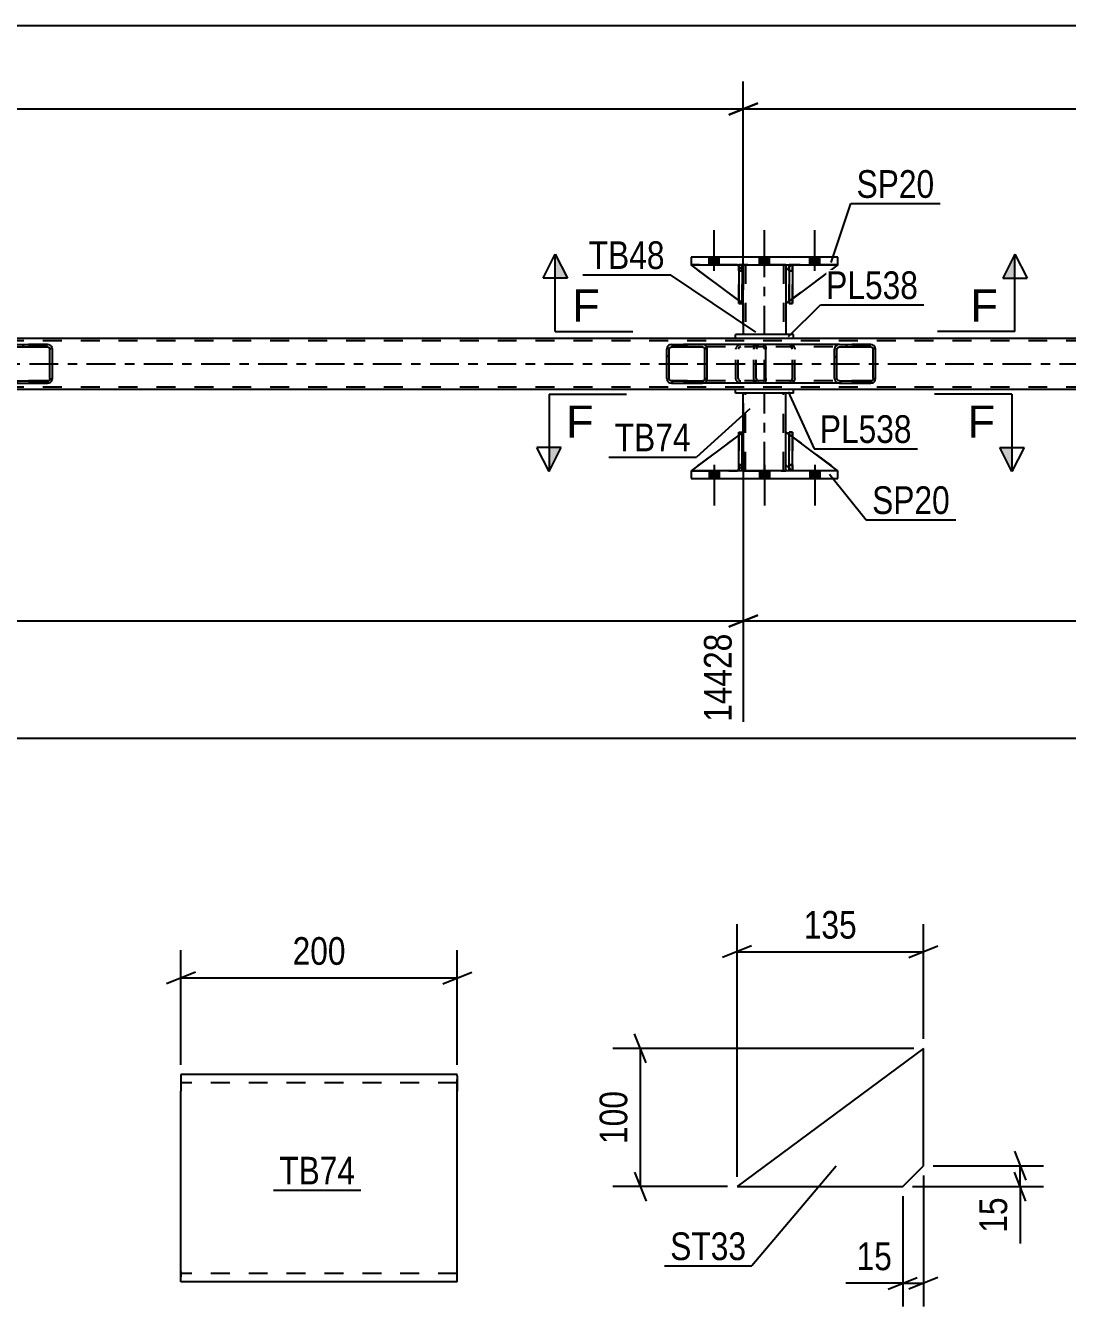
# Model space of a CAD drawing. Header units: millimetres. Extents: x 0 to 841, y 0 to 594.
# Drawn here: x 509.2 to 616.9, y 117.1 to 249.6 of the extents above; entities that cross this region are included whole.
import ezdxf

# ---------------------------------------------------------------- set-up
doc = ezdxf.new("R2010")
doc.units = ezdxf.units.MM
doc.linetypes.add('DXK_LINE_DOT2', pattern=[3.9198, 1.9599, -1.9599])
doc.linetypes.add('DXK_LINE_DOT3', pattern=[5.9187, 2.979, -0.9799, 0.9799, -0.9799])
doc.styles.add('Arial', font='ARIAL.TTF', dxfattribs={"height": 0.2})
doc.styles.add('Arial Narrow', font='ARIALN.TTF', dxfattribs={"height": 0.2})

# ---------------------------------------------------------------- blocks, each defined once
blk = doc.blocks.new('Part-717034435-3147 - 3036')
at = {"color": 2, "linetype": 'Continuous'}
for p, q in [((582.92, 221.15), (577.96, 224.82)), ((582.92, 224.67), (582.76, 224.82)), ((583.36, 224.22), (583.24, 224.35)), ((583.36, 224.22), (583.36, 224.22)), ((583.36, 220.82), (583.36, 224.22)), ((583.24, 220.92), (583.36, 220.82)), ((583.36, 220.82), (583.36, 220.82))]:
    blk.add_line(p, q, dxfattribs=at)
at = {"color": 7, "linetype": 'DXK_LINE_DOT2'}
for p, q in [((582.76, 224.82), (577.96, 224.82)), ((582.76, 224.82), (583.36, 224.22)), ((583.24, 224.35), (582.92, 224.67)), ((583.36, 224.22), (583.36, 220.82)), ((583.24, 220.92), (582.92, 221.15))]:
    blk.add_line(p, q, dxfattribs=at)
blk = doc.blocks.new('Bolt-717034435-3084 - 3036')
at = {"linetype": 'Continuous'}
for points in [[(579.84, 224.82), (580.88, 224.82), (580.88, 225.62), (579.84, 225.62)], [(579.84, 224.82), (580.88, 224.82), (580.88, 225.62), (579.84, 225.62)], [(579.84, 224.82), (580.88, 224.82), (580.88, 225.62), (579.84, 225.62)], [(585.04, 224.82), (586.08, 224.82), (586.08, 225.62), (585.04, 225.62)], [(585.04, 224.82), (586.08, 224.82), (586.08, 225.62), (585.04, 225.62)], [(590.24, 224.82), (591.28, 224.82), (591.28, 225.62), (590.24, 225.62)], [(590.24, 224.82), (591.28, 224.82), (591.28, 225.62), (590.24, 225.62)], [(590.24, 224.82), (591.28, 224.82), (591.28, 225.62), (590.24, 225.62)]]:
    blk.add_hatch(color=1, dxfattribs=at).paths.add_polyline_path(points)
at = {"color": 1, "linetype": 'Continuous'}
for p, q in [((580.36, 224.22), (580.36, 228.42)), ((580.36, 224.22), (580.36, 228.42)), ((580.36, 224.22), (580.36, 228.42)), ((585.56, 224.22), (585.56, 228.42)), ((585.56, 224.22), (585.56, 228.42)), ((590.76, 224.22), (590.76, 228.42)), ((590.76, 224.22), (590.76, 228.42)), ((590.76, 224.22), (590.76, 228.42)), ((579.84, 224.82), (579.84, 225.62)), ((579.84, 224.82), (579.84, 225.62)), ((579.84, 224.82), (579.84, 225.62)), ((580.88, 224.82), (580.88, 225.62)), ((580.88, 224.82), (580.88, 225.62)), ((580.88, 224.82), (580.88, 225.62)), ((585.04, 224.82), (585.04, 225.62)), ((585.04, 224.82), (585.04, 225.62)), ((586.08, 224.82), (586.08, 225.62)), ((586.08, 224.82), (586.08, 225.62)), ((590.24, 224.82), (590.24, 225.62)), ((590.24, 224.82), (590.24, 225.62)), ((590.24, 224.82), (590.24, 225.62)), ((591.28, 224.82), (591.28, 225.62)), ((591.28, 224.82), (591.28, 225.62)), ((591.28, 224.82), (591.28, 225.62))]:
    blk.add_line(p, q, dxfattribs=at)
blk = doc.blocks.new('Part-717034435-3153 - 3036')
at = {"color": 2, "linetype": 'Continuous'}
for p, q in [((588.12, 224.58), (587.76, 224.22)), ((587.76, 224.22), (587.76, 220.82)), ((593.16, 224.82), (588.44, 221.32)), ((588.12, 221.08), (587.76, 220.82))]:
    blk.add_line(p, q, dxfattribs=at)
at = {"color": 7, "linetype": 'DXK_LINE_DOT2'}
for p, q in [((588.36, 224.82), (588.12, 224.58)), ((593.16, 224.82), (588.36, 224.82)), ((588.44, 221.32), (588.12, 221.08))]:
    blk.add_line(p, q, dxfattribs=at)
blk = doc.blocks.new('Part-717034435-3118 - 3036')
at = {"color": 2, "linetype": 'Continuous'}
for p, q in [((593.16, 225.62), (577.96, 225.62)), ((577.96, 225.62), (577.96, 224.82)), ((593.16, 224.82), (593.16, 225.62)), ((577.96, 224.82), (593.16, 224.82))]:
    blk.add_line(p, q, dxfattribs=at)
blk = doc.blocks.new('Part-717034435-3125 - 3036')
at = {"color": 7, "linetype": 'DXK_LINE_DOT2'}
for p, q in [((724.56, 216.98), (65.64, 216.98)), ((588.56, 217.22), (582.56, 217.22)), ((724.56, 212.18), (65.64, 212.18)), ((588.56, 211.94), (582.56, 211.94))]:
    blk.add_line(p, q, dxfattribs=at)
at = {"color": 2, "linetype": 'Continuous'}
for p, q in [((582.56, 217.22), (333.15, 217.22)), ((724.56, 217.22), (588.56, 217.22)), ((582.56, 211.94), (333.15, 211.94)), ((724.56, 211.94), (588.56, 211.94))]:
    blk.add_line(p, q, dxfattribs=at)
at = {"color": 7, "linetype": 'DXK_LINE_DOT3'}
blk.add_line((65.64, 214.58), (724.56, 214.58), dxfattribs=at)
blk = doc.blocks.new('Part-717034435-3194 - 3036')
at = {"linetype": 'Continuous'}
h = blk.add_hatch(dxfattribs=at)
h.set_pattern_fill('', scale=0.7, style=0, pattern_type=0)
h.set_pattern_definition([(45, (579.603, 216.2857), (-1.57154, 1.57154), [])])
h.paths.add_polyline_path([(579.64, 216.1), (579.6, 216.29), (579.49, 216.44), (579.33, 216.55), (579.14, 216.58), (575.95, 216.58), (575.76, 216.55), (575.6, 216.44), (575.49, 216.29), (575.45, 216.1), (575.45, 213.06), (575.49, 212.88), (575.6, 212.72), (575.76, 212.62), (575.95, 212.58), (579.14, 212.58), (579.33, 212.62), (579.49, 212.72), (579.6, 212.88), (579.64, 213.06)])
h.paths.add_polyline_path([(579.37, 212.97), (579.32, 212.89), (579.23, 212.84), (579.14, 212.82), (575.95, 212.82), (575.86, 212.84), (575.78, 212.89), (575.72, 212.97), (575.7, 213.06), (575.7, 216.1), (575.72, 216.19), (575.78, 216.27), (575.86, 216.32), (575.95, 216.34), (579.14, 216.34), (579.23, 216.32), (579.32, 216.27), (579.37, 216.19), (579.39, 216.1), (579.39, 213.06)])
at = {"color": 2, "linetype": 'Continuous'}
for p, q in [((575.49, 216.29), (575.45, 216.1)), ((575.45, 213.06), (575.45, 216.1)), ((575.7, 216.1), (575.72, 216.19)), ((575.7, 213.06), (575.7, 216.1)), ((575.72, 216.19), (575.78, 216.27)), ((575.95, 216.58), (575.76, 216.55)), ((575.78, 216.27), (575.86, 216.32)), ((575.86, 216.32), (575.95, 216.34)), ((575.95, 216.58), (579.14, 216.58)), ((575.95, 216.34), (579.14, 216.34)), ((585.44, 216.58), (579.14, 216.58)), ((579.33, 216.55), (579.14, 216.58)), ((579.14, 216.34), (579.23, 216.32)), ((579.23, 216.32), (579.32, 216.27)), ((579.32, 216.27), (579.37, 216.19)), ((579.37, 216.19), (579.39, 216.1)), ((579.39, 213.06), (579.39, 216.1)), ((579.64, 216.1), (579.6, 216.29)), ((579.64, 213.06), (579.64, 216.1)), ((585.44, 216.58), (585.54, 216.55)), ((585.54, 216.55), (585.63, 216.44)), ((585.63, 216.44), (585.69, 216.29)), ((585.69, 216.29), (585.71, 216.1)), ((585.71, 213.06), (585.71, 216.1)), ((575.45, 213.06), (575.49, 212.88)), ((575.72, 212.97), (575.7, 213.06)), ((575.78, 212.89), (575.72, 212.97)), ((575.76, 212.62), (575.95, 212.58)), ((575.86, 212.84), (575.78, 212.89)), ((575.95, 212.82), (575.86, 212.84)), ((575.95, 212.82), (579.14, 212.82)), ((575.95, 212.58), (579.14, 212.58)), ((579.23, 212.84), (579.14, 212.82)), ((579.14, 212.58), (579.33, 212.62)), ((585.44, 212.58), (579.14, 212.58)), ((579.32, 212.89), (579.23, 212.84)), ((579.37, 212.97), (579.32, 212.89)), ((579.39, 213.06), (579.37, 212.97)), ((579.6, 212.88), (579.64, 213.06)), ((585.54, 212.62), (585.44, 212.58)), ((585.63, 212.72), (585.54, 212.62)), ((585.69, 212.88), (585.63, 212.72)), ((585.71, 213.06), (585.69, 212.88))]:
    blk.add_line(p, q, dxfattribs=at)
at = {"color": 7, "linetype": 'DXK_LINE_DOT2'}
for p, q in [((579.14, 216.58), (575.95, 216.58)), ((585.44, 216.34), (575.95, 216.34)), ((582.6, 216.1), (582.64, 216.29)), ((582.6, 213.06), (582.6, 216.1)), ((582.87, 216.19), (582.85, 216.1)), ((582.85, 213.06), (582.85, 216.1)), ((582.93, 216.27), (582.87, 216.19)), ((582.91, 216.55), (583.1, 216.58)), ((583.01, 216.32), (582.93, 216.27)), ((583.1, 216.34), (583.01, 216.32)), ((584.45, 216.34), (584.45, 216.58)), ((585.49, 216.32), (585.44, 216.34)), ((585.54, 216.27), (585.49, 216.32)), ((585.56, 216.19), (585.54, 216.27)), ((585.57, 216.1), (585.56, 216.19)), ((585.57, 213.06), (585.57, 216.1)), ((585.44, 212.82), (575.95, 212.82)), ((579.14, 212.58), (575.95, 212.58)), ((582.64, 212.88), (582.6, 213.06)), ((582.85, 213.06), (582.87, 212.97)), ((582.87, 212.97), (582.93, 212.89)), ((583.1, 212.58), (582.91, 212.62)), ((582.93, 212.89), (582.95, 212.88)), ((582.95, 212.88), (583.01, 212.84)), ((583.01, 212.84), (583.1, 212.82)), ((584.45, 212.58), (584.45, 212.82)), ((585.44, 212.82), (585.49, 212.84)), ((585.49, 212.84), (585.54, 212.89)), ((585.54, 212.89), (585.56, 212.97)), ((585.56, 212.97), (585.57, 213.06))]:
    blk.add_line(p, q, dxfattribs=at)
at = {"color": 2, "linetype": 'Continuous'}
for centre, start, end in [((575.94, 216.09), 111.1941, 156.1506), ((579.15, 216.09), 23.8494, 68.8059), ((575.94, 213.08), 203.8494, 248.8059), ((579.15, 213.08), 291.1941, 336.1506)]:
    blk.add_arc(centre, 0.492, start, end, dxfattribs=at)
at = {"color": 7, "linetype": 'DXK_LINE_DOT2'}
for centre, start, end in [((583.09, 216.09), 111.1941, 156.1506), ((583.09, 213.08), 203.8494, 248.8059)]:
    blk.add_arc(centre, 0.492, start, end, dxfattribs=at)
blk = doc.blocks.new('Part-717034435-3130 - 3036')
at = {"color": 2, "linetype": 'Continuous'}
for p, q in [((588.56, 217.62), (582.56, 217.62)), ((582.56, 217.22), (582.56, 217.62)), ((588.56, 217.22), (588.56, 217.62)), ((588.56, 217.22), (582.56, 217.22))]:
    blk.add_line(p, q, dxfattribs=at)
blk = doc.blocks.new('Part-717034435-3195 - 3036')
at = {"linetype": 'Continuous'}
h = blk.add_hatch(dxfattribs=at)
h.set_pattern_fill('', scale=0.7, style=0, pattern_type=0)
h.set_pattern_definition([(45, (511.8803, 216.2857), (-1.57154, 1.57154), [])])
h.paths.add_polyline_path([(511.92, 216.1), (511.88, 216.29), (511.77, 216.44), (511.6, 216.55), (511.41, 216.58), (508.17, 216.58), (507.98, 216.55), (507.81, 216.44), (507.7, 216.29), (507.66, 216.1), (507.66, 213.06), (507.7, 212.88), (507.81, 212.72), (507.98, 212.62), (508.17, 212.58), (511.41, 212.58), (511.6, 212.62), (511.77, 212.72), (511.88, 212.88), (511.92, 213.06)])
h.paths.add_polyline_path([(511.64, 212.97), (511.59, 212.89), (511.51, 212.84), (511.41, 212.82), (508.17, 212.82), (508.08, 212.84), (507.99, 212.89), (507.94, 212.97), (507.92, 213.06), (507.92, 216.1), (507.94, 216.19), (507.99, 216.27), (508.08, 216.32), (508.17, 216.34), (511.41, 216.34), (511.51, 216.32), (511.59, 216.27), (511.64, 216.19), (511.66, 216.1), (511.66, 213.06)])
at = {"color": 7, "linetype": 'DXK_LINE_DOT2'}
for p, q in [((499.31, 216.1), (499.35, 216.29)), ((499.31, 213.06), (499.31, 216.1)), ((499.59, 216.19), (499.57, 216.1)), ((499.57, 213.06), (499.57, 216.1)), ((499.64, 216.27), (499.59, 216.19)), ((499.63, 216.55), (499.82, 216.58)), ((499.73, 216.32), (499.64, 216.27)), ((499.82, 216.34), (499.73, 216.32)), ((500.31, 216.58), (499.82, 216.58)), ((511.41, 216.34), (499.82, 216.34)), ((503.06, 216.58), (503.25, 216.55)), ((503.16, 216.32), (503.06, 216.34)), ((503.24, 216.27), (503.16, 216.32)), ((503.29, 216.19), (503.24, 216.27)), ((503.31, 216.1), (503.29, 216.19)), ((503.31, 213.06), (503.31, 216.1)), ((503.53, 216.29), (503.57, 216.1)), ((503.57, 213.06), (503.57, 216.1)), ((511.41, 216.58), (508.17, 216.58)), ((499.35, 212.88), (499.31, 213.06)), ((499.57, 213.06), (499.59, 212.97)), ((499.59, 212.97), (499.64, 212.89)), ((499.82, 212.58), (499.63, 212.62)), ((499.64, 212.89), (499.73, 212.84)), ((499.73, 212.84), (499.82, 212.82)), ((511.41, 212.82), (499.82, 212.82)), ((500.31, 212.58), (499.82, 212.58)), ((503.06, 212.82), (503.16, 212.84)), ((503.25, 212.62), (503.06, 212.58)), ((503.16, 212.84), (503.24, 212.89)), ((503.24, 212.89), (503.29, 212.97)), ((503.29, 212.97), (503.31, 213.06)), ((503.57, 213.06), (503.53, 212.88)), ((511.41, 212.58), (508.17, 212.58))]:
    blk.add_line(p, q, dxfattribs=at)
at = {"color": 2, "linetype": 'Continuous'}
for p, q in [((508.17, 216.58), (500.31, 216.58)), ((507.7, 216.29), (507.66, 216.1)), ((507.66, 213.06), (507.66, 216.1)), ((507.92, 216.1), (507.94, 216.19)), ((507.92, 213.06), (507.92, 216.1)), ((507.94, 216.19), (507.99, 216.27)), ((508.17, 216.58), (507.98, 216.55)), ((507.99, 216.27), (508.08, 216.32)), ((508.08, 216.32), (508.17, 216.34)), ((508.17, 216.58), (511.41, 216.58)), ((508.17, 216.34), (511.41, 216.34)), ((511.6, 216.55), (511.41, 216.58)), ((511.41, 216.34), (511.51, 216.32)), ((511.51, 216.32), (511.59, 216.27)), ((511.59, 216.27), (511.64, 216.19)), ((511.64, 216.19), (511.66, 216.1)), ((511.66, 213.06), (511.66, 216.1)), ((511.92, 216.1), (511.88, 216.29)), ((511.92, 213.06), (511.92, 216.1)), ((508.17, 212.58), (500.31, 212.58)), ((507.66, 213.06), (507.7, 212.88)), ((507.94, 212.97), (507.92, 213.06)), ((507.99, 212.89), (507.94, 212.97)), ((507.98, 212.62), (508.17, 212.58)), ((508.08, 212.84), (507.99, 212.89)), ((508.17, 212.82), (508.08, 212.84)), ((508.17, 212.82), (511.41, 212.82)), ((508.17, 212.58), (511.41, 212.58)), ((511.51, 212.84), (511.41, 212.82)), ((511.41, 212.58), (511.6, 212.62)), ((511.59, 212.89), (511.51, 212.84)), ((511.64, 212.97), (511.59, 212.89)), ((511.66, 213.06), (511.64, 212.97)), ((511.88, 212.88), (511.92, 213.06))]:
    blk.add_line(p, q, dxfattribs=at)
at = {"color": 7, "linetype": 'DXK_LINE_DOT2'}
for centre, start, end in [((499.8, 216.08), 110.7583, 155.6801), ((503.08, 216.08), 24.3199, 69.2417), ((499.8, 213.08), 204.3199, 249.2417), ((503.08, 213.08), 290.7583, 335.6801)]:
    blk.add_arc(centre, 0.496, start, end, dxfattribs=at)
at = {"color": 2, "linetype": 'Continuous'}
for centre, start, end in [((508.15, 216.08), 110.7583, 155.68), ((511.43, 216.08), 24.32, 69.2417), ((508.15, 213.08), 204.32, 249.2417), ((511.43, 213.08), 290.7583, 335.68)]:
    blk.add_arc(centre, 0.496, start, end, dxfattribs=at)
blk = doc.blocks.new('Part-717034435-3135 - 3036')
at = {"color": 2, "linetype": 'Continuous'}
for p, q in [((588.56, 211.94), (582.56, 211.94)), ((582.56, 211.54), (582.56, 211.94)), ((588.56, 211.54), (582.56, 211.54)), ((588.56, 211.54), (588.56, 211.94))]:
    blk.add_line(p, q, dxfattribs=at)
blk = doc.blocks.new('Part-717034435-3140 - 3036')
at = {"color": 2, "linetype": 'Continuous'}
for p, q in [((583.36, 207.54), (583.36, 211.54)), ((587.76, 207.54), (587.76, 211.54)), ((583.36, 203.54), (583.36, 204.14)), ((587.76, 203.54), (587.76, 204.14))]:
    blk.add_line(p, q, dxfattribs=at)
at = {"color": 7, "linetype": 'DXK_LINE_DOT2'}
for p, q in [((587.76, 211.54), (583.36, 211.54)), ((583.6, 203.54), (583.6, 211.54)), ((587.52, 203.54), (587.52, 211.54)), ((583.36, 204.14), (583.36, 207.54)), ((587.76, 204.14), (587.76, 207.54)), ((583.36, 203.54), (587.76, 203.54))]:
    blk.add_line(p, q, dxfattribs=at)
at = {"color": 7, "linetype": 'DXK_LINE_DOT3'}
blk.add_line((585.56, 203.54), (585.56, 211.54), dxfattribs=at)
blk = doc.blocks.new('Part-717034435-3141 - 3036')
at = {"color": 7, "linetype": 'DXK_LINE_DOT2'}
for p, q in [((582.92, 224.22), (582.92, 224.82)), ((582.92, 224.82), (582.92, 224.82)), ((582.92, 224.82), (582.92, 220.82)), ((583.24, 224.82), (582.92, 224.82)), ((582.92, 220.82), (582.92, 224.22)), ((582.92, 224.22), (583.24, 224.22)), ((583.24, 224.22), (583.24, 224.82)), ((583.24, 220.82), (583.24, 224.82)), ((583.24, 224.22), (583.24, 220.82)), ((582.92, 220.82), (583.24, 220.82))]:
    blk.add_line(p, q, dxfattribs=at)
blk = doc.blocks.new('Part-717034435-3142 - 3036')
at = {"color": 7, "linetype": 'DXK_LINE_DOT2'}
for p, q in [((588.12, 224.22), (588.12, 224.82)), ((588.12, 224.82), (588.12, 224.82)), ((588.12, 224.82), (588.12, 220.82)), ((588.44, 224.82), (588.12, 224.82)), ((588.12, 220.82), (588.12, 224.22)), ((588.12, 224.22), (588.44, 224.22)), ((588.44, 224.22), (588.44, 224.82)), ((588.44, 220.82), (588.44, 224.82)), ((588.44, 224.22), (588.44, 220.82)), ((588.12, 220.82), (588.44, 220.82))]:
    blk.add_line(p, q, dxfattribs=at)
blk = doc.blocks.new('Part-717034435-3207 - 3036')
at = {"color": 2, "linetype": 'Continuous'}
for p, q in [((583.36, 224.82), (583.36, 224.22)), ((587.76, 224.82), (587.76, 224.22)), ((583.36, 220.82), (583.36, 217.62)), ((587.76, 220.82), (587.76, 217.62))]:
    blk.add_line(p, q, dxfattribs=at)
at = {"color": 7, "linetype": 'DXK_LINE_DOT2'}
for p, q in [((587.76, 224.82), (583.36, 224.82)), ((583.36, 224.22), (583.36, 220.82)), ((583.6, 224.82), (583.6, 217.62)), ((587.52, 224.82), (587.52, 217.62)), ((587.76, 224.22), (587.76, 220.82)), ((587.76, 217.62), (583.36, 217.62))]:
    blk.add_line(p, q, dxfattribs=at)
at = {"color": 7, "linetype": 'DXK_LINE_DOT3'}
blk.add_line((585.56, 217.62), (585.56, 224.82), dxfattribs=at)
blk = doc.blocks.new('Part-717034435-3143 - 3036')
at = {"color": 2, "linetype": 'Continuous'}
for p, q in [((583.24, 224.82), (582.92, 224.82)), ((582.92, 224.82), (582.92, 220.82)), ((583.24, 224.82), (583.24, 224.82)), ((583.24, 224.82), (583.24, 220.82)), ((583.24, 220.82), (582.92, 220.82))]:
    blk.add_line(p, q, dxfattribs=at)
at = {"color": 7, "linetype": 'DXK_LINE_DOT2'}
for p, q in [((582.92, 224.22), (582.92, 224.82)), ((583.24, 224.22), (582.92, 224.22)), ((582.92, 224.22), (582.92, 220.82)), ((583.24, 224.22), (583.24, 224.82)), ((583.24, 224.82), (583.24, 224.82)), ((583.24, 220.82), (583.24, 224.22))]:
    blk.add_line(p, q, dxfattribs=at)
blk = doc.blocks.new('Part-717034435-3144 - 3036')
at = {"color": 2, "linetype": 'Continuous'}
for p, q in [((588.44, 224.82), (588.12, 224.82)), ((588.12, 224.82), (588.12, 220.82)), ((588.44, 224.82), (588.44, 224.82)), ((588.44, 224.82), (588.44, 220.82)), ((588.44, 220.82), (588.12, 220.82))]:
    blk.add_line(p, q, dxfattribs=at)
at = {"color": 7, "linetype": 'DXK_LINE_DOT2'}
for p, q in [((588.12, 224.22), (588.12, 224.82)), ((588.44, 224.22), (588.12, 224.22)), ((588.12, 224.22), (588.12, 220.82)), ((588.44, 224.22), (588.44, 224.82)), ((588.44, 224.82), (588.44, 224.82)), ((588.44, 220.82), (588.44, 224.22))]:
    blk.add_line(p, q, dxfattribs=at)
blk = doc.blocks.new('Part-717034435-3150 - 3036')
at = {"color": 7, "linetype": 'DXK_LINE_DOT2'}
for p, q in [((583.36, 220.82), (577.96, 224.82)), ((577.96, 224.82), (582.76, 224.82)), ((582.76, 224.82), (583.36, 224.22)), ((583.36, 224.22), (582.76, 224.82)), ((583.36, 224.22), (583.36, 220.82)), ((583.36, 224.22), (583.36, 224.22)), ((583.36, 224.22), (583.36, 220.82))]:
    blk.add_line(p, q, dxfattribs=at)
blk = doc.blocks.new('Part-717034435-3156 - 3036')
at = {"color": 7, "linetype": 'DXK_LINE_DOT2'}
for p, q in [((588.36, 224.82), (587.76, 224.22)), ((587.76, 220.82), (593.16, 224.82)), ((587.76, 224.22), (587.76, 220.82)), ((593.16, 224.82), (588.36, 224.82))]:
    blk.add_line(p, q, dxfattribs=at)
blk = doc.blocks.new('Part-717034435-3193 - 3036')
at = {"linetype": 'Continuous'}
h = blk.add_hatch(dxfattribs=at)
h.set_pattern_fill('', scale=0.7, style=0, pattern_type=0)
h.set_pattern_definition([(45, (597.0145, 216.2857), (-1.57154, 1.57154), [])])
h.paths.add_polyline_path([(597.05, 216.1), (597.01, 216.29), (596.9, 216.44), (596.74, 216.55), (596.54, 216.58), (593.31, 216.58), (593.11, 216.55), (592.95, 216.44), (592.84, 216.29), (592.8, 216.1), (592.8, 213.06), (592.84, 212.88), (592.95, 212.72), (593.11, 212.62), (593.31, 212.58), (596.54, 212.58), (596.74, 212.62), (596.9, 212.72), (597.01, 212.88), (597.05, 213.06)])
h.paths.add_polyline_path([(596.78, 212.97), (596.72, 212.89), (596.64, 212.84), (596.54, 212.82), (593.31, 212.82), (593.21, 212.84), (593.13, 212.89), (593.07, 212.97), (593.05, 213.06), (593.05, 216.1), (593.07, 216.19), (593.13, 216.27), (593.21, 216.32), (593.31, 216.34), (596.54, 216.34), (596.64, 216.32), (596.72, 216.27), (596.78, 216.19), (596.8, 216.1), (596.8, 213.06)])
at = {"color": 7, "linetype": 'DXK_LINE_DOT2'}
for p, q in [((584.45, 216.1), (584.49, 216.29)), ((584.45, 213.06), (584.45, 216.1)), ((584.72, 216.19), (584.7, 216.1)), ((584.7, 213.06), (584.7, 216.1)), ((584.78, 216.27), (584.72, 216.19)), ((584.76, 216.55), (584.96, 216.58)), ((584.86, 216.32), (584.78, 216.27)), ((584.96, 216.34), (584.86, 216.32)), ((585.44, 216.58), (584.96, 216.58)), ((596.54, 216.34), (584.96, 216.34)), ((588.19, 216.58), (588.39, 216.55)), ((588.29, 216.32), (588.19, 216.34)), ((588.37, 216.27), (588.29, 216.32)), ((588.43, 216.19), (588.37, 216.27)), ((588.45, 216.1), (588.43, 216.19)), ((588.45, 213.06), (588.45, 216.1)), ((588.66, 216.29), (588.7, 216.1)), ((588.7, 213.06), (588.7, 216.1)), ((596.54, 216.58), (593.31, 216.58)), ((584.49, 212.88), (584.45, 213.06)), ((584.7, 213.06), (584.72, 212.97)), ((584.72, 212.97), (584.78, 212.89)), ((584.96, 212.58), (584.76, 212.62)), ((584.78, 212.89), (584.86, 212.84)), ((584.86, 212.84), (584.96, 212.82)), ((596.54, 212.82), (584.96, 212.82)), ((585.44, 212.58), (584.96, 212.58)), ((588.19, 212.82), (588.29, 212.84)), ((588.39, 212.62), (588.19, 212.58)), ((588.29, 212.84), (588.37, 212.89)), ((588.37, 212.89), (588.43, 212.97)), ((588.43, 212.97), (588.45, 213.06)), ((588.7, 213.06), (588.66, 212.88)), ((596.54, 212.58), (593.31, 212.58))]:
    blk.add_line(p, q, dxfattribs=at)
at = {"color": 2, "linetype": 'Continuous'}
for p, q in [((593.31, 216.58), (585.44, 216.58)), ((592.84, 216.29), (592.8, 216.1)), ((592.8, 213.06), (592.8, 216.1)), ((593.05, 216.1), (593.07, 216.19)), ((593.05, 213.06), (593.05, 216.1)), ((593.07, 216.19), (593.13, 216.27)), ((593.31, 216.58), (593.11, 216.55)), ((593.13, 216.27), (593.21, 216.32)), ((593.21, 216.32), (593.31, 216.34)), ((593.31, 216.58), (596.54, 216.58)), ((593.31, 216.34), (596.54, 216.34)), ((596.74, 216.55), (596.54, 216.58)), ((596.54, 216.34), (596.64, 216.32)), ((596.64, 216.32), (596.72, 216.27)), ((596.72, 216.27), (596.78, 216.19)), ((596.78, 216.19), (596.8, 216.1)), ((596.8, 213.06), (596.8, 216.1)), ((597.05, 216.1), (597.01, 216.29)), ((597.05, 213.06), (597.05, 216.1)), ((593.31, 212.58), (585.44, 212.58)), ((592.8, 213.06), (592.84, 212.88)), ((593.07, 212.97), (593.05, 213.06)), ((593.13, 212.89), (593.07, 212.97)), ((593.11, 212.62), (593.31, 212.58)), ((593.21, 212.84), (593.13, 212.89)), ((593.31, 212.82), (593.21, 212.84)), ((593.31, 212.82), (596.54, 212.82)), ((593.31, 212.58), (596.54, 212.58)), ((596.64, 212.84), (596.54, 212.82)), ((596.54, 212.58), (596.74, 212.62)), ((596.72, 212.89), (596.64, 212.84)), ((596.78, 212.97), (596.72, 212.89)), ((596.8, 213.06), (596.78, 212.97)), ((597.01, 212.88), (597.05, 213.06))]:
    blk.add_line(p, q, dxfattribs=at)
at = {"color": 7, "linetype": 'DXK_LINE_DOT2'}
for centre, start, end in [((584.94, 216.08), 110.7583, 155.6801), ((588.21, 216.08), 24.3199, 69.2417), ((584.94, 213.08), 204.3199, 249.2417), ((588.21, 213.08), 290.7583, 335.6801)]:
    blk.add_arc(centre, 0.496, start, end, dxfattribs=at)
at = {"color": 2, "linetype": 'Continuous'}
for centre, start, end in [((593.29, 216.08), 110.7583, 155.68), ((596.56, 216.08), 24.32, 69.2417), ((593.29, 213.08), 204.32, 249.2417), ((596.56, 213.08), 290.7583, 335.68)]:
    blk.add_arc(centre, 0.496, start, end, dxfattribs=at)
blk = doc.blocks.new('Bolt-717034435-3330 - 3036')
at = {"linetype": 'Continuous'}
for points in [[(580.88, 203.54), (579.84, 203.54), (579.84, 202.74), (580.88, 202.74)], [(580.88, 203.54), (579.84, 203.54), (579.84, 202.74), (580.88, 202.74)], [(580.88, 203.54), (579.84, 203.54), (579.84, 202.74), (580.88, 202.74)], [(586.08, 203.54), (585.04, 203.54), (585.04, 202.74), (586.08, 202.74)], [(586.08, 203.54), (585.04, 203.54), (585.04, 202.74), (586.08, 202.74)], [(591.28, 203.54), (590.24, 203.54), (590.24, 202.74), (591.28, 202.74)], [(591.28, 203.54), (590.24, 203.54), (590.24, 202.74), (591.28, 202.74)], [(591.28, 203.54), (590.24, 203.54), (590.24, 202.74), (591.28, 202.74)]]:
    blk.add_hatch(color=1, dxfattribs=at).paths.add_polyline_path(points)
at = {"color": 1, "linetype": 'Continuous'}
for p, q in [((580.36, 204.14), (580.36, 199.94)), ((580.36, 204.14), (580.36, 199.94)), ((580.36, 204.14), (580.36, 199.94)), ((585.56, 204.14), (585.56, 199.94)), ((585.56, 204.14), (585.56, 199.94)), ((590.76, 204.14), (590.76, 199.94)), ((590.76, 204.14), (590.76, 199.94)), ((590.76, 204.14), (590.76, 199.94)), ((579.84, 203.54), (579.84, 202.74)), ((579.84, 203.54), (579.84, 202.74)), ((579.84, 203.54), (579.84, 202.74)), ((580.88, 203.54), (580.88, 202.74)), ((580.88, 203.54), (580.88, 202.74)), ((580.88, 203.54), (580.88, 202.74)), ((585.04, 203.54), (585.04, 202.74)), ((585.04, 203.54), (585.04, 202.74)), ((586.08, 203.54), (586.08, 202.74)), ((586.08, 203.54), (586.08, 202.74)), ((590.24, 203.54), (590.24, 202.74)), ((590.24, 203.54), (590.24, 202.74)), ((590.24, 203.54), (590.24, 202.74)), ((591.28, 203.54), (591.28, 202.74)), ((591.28, 203.54), (591.28, 202.74)), ((591.28, 203.54), (591.28, 202.74))]:
    blk.add_line(p, q, dxfattribs=at)
blk = doc.blocks.new('Part-717034435-3276 - 3036')
at = {"color": 7, "linetype": 'DXK_LINE_DOT2'}
for p, q in [((583.36, 207.54), (577.96, 203.54)), ((583.36, 204.14), (583.36, 207.54)), ((583.36, 207.54), (583.36, 204.14)), ((582.76, 203.54), (583.36, 204.14)), ((583.36, 204.14), (582.76, 203.54)), ((583.36, 204.14), (583.36, 204.14)), ((577.96, 203.54), (582.76, 203.54))]:
    blk.add_line(p, q, dxfattribs=at)
blk = doc.blocks.new('Part-717034435-3279 - 3036')
at = {"color": 2, "linetype": 'Continuous'}
for p, q in [((587.76, 204.14), (587.76, 207.54)), ((588.12, 207.28), (587.76, 207.54)), ((593.16, 203.54), (588.44, 207.04)), ((588.12, 203.79), (587.76, 204.14))]:
    blk.add_line(p, q, dxfattribs=at)
at = {"color": 7, "linetype": 'DXK_LINE_DOT2'}
for p, q in [((588.44, 207.04), (588.12, 207.28)), ((588.36, 203.54), (588.12, 203.79)), ((593.16, 203.54), (588.36, 203.54)), ((593.16, 203.54), (593.16, 203.54)), ((593.16, 203.54), (593.16, 203.54))]:
    blk.add_line(p, q, dxfattribs=at)
blk = doc.blocks.new('Part-717034435-3282 - 3036')
at = {"color": 7, "linetype": 'DXK_LINE_DOT2'}
for p, q in [((587.76, 204.14), (587.76, 207.54)), ((587.76, 207.54), (593.16, 203.54)), ((588.36, 203.54), (587.76, 204.14)), ((593.16, 203.54), (588.36, 203.54))]:
    blk.add_line(p, q, dxfattribs=at)
blk = doc.blocks.new('Part-717034435-3287 - 3036')
at = {"color": 2, "linetype": 'Continuous'}
for p, q in [((577.96, 203.54), (577.96, 202.74)), ((593.16, 203.54), (577.96, 203.54)), ((577.96, 202.74), (593.16, 202.74)), ((593.16, 202.74), (593.16, 203.54))]:
    blk.add_line(p, q, dxfattribs=at)
blk = doc.blocks.new('Part-717034435-3297 - 3036')
at = {"color": 7, "linetype": 'DXK_LINE_DOT2'}
for p, q in [((582.92, 207.54), (583.24, 207.54)), ((582.92, 204.14), (582.92, 207.54)), ((582.92, 207.54), (582.92, 203.54)), ((583.24, 207.54), (583.24, 204.14)), ((583.24, 203.54), (583.24, 207.45)), ((583.24, 204.14), (582.92, 204.14)), ((582.92, 203.54), (582.92, 204.14)), ((583.24, 204.14), (583.24, 203.54)), ((583.24, 203.54), (582.92, 203.54)), ((583.24, 203.54), (583.24, 203.54))]:
    blk.add_line(p, q, dxfattribs=at)
blk = doc.blocks.new('Part-717034435-3298 - 3036')
at = {"color": 7, "linetype": 'DXK_LINE_DOT2'}
for p, q in [((588.44, 207.54), (588.12, 207.54)), ((588.12, 204.14), (588.12, 207.54)), ((588.12, 207.54), (588.12, 203.54)), ((588.44, 207.54), (588.44, 204.14)), ((588.44, 203.54), (588.44, 207.54)), ((588.44, 204.14), (588.12, 204.14)), ((588.12, 203.54), (588.12, 204.14)), ((588.44, 204.14), (588.44, 203.54)), ((588.44, 203.54), (588.12, 203.54)), ((588.44, 203.54), (588.44, 203.54))]:
    blk.add_line(p, q, dxfattribs=at)
blk = doc.blocks.new('Part-717034435-3299 - 3036')
at = {"color": 2, "linetype": 'Continuous'}
for p, q in [((582.92, 203.54), (582.92, 207.54)), ((582.92, 207.54), (583.24, 207.54)), ((583.24, 203.54), (583.24, 207.54)), ((582.92, 203.54), (582.92, 203.54)), ((583.24, 203.54), (582.92, 203.54))]:
    blk.add_line(p, q, dxfattribs=at)
at = {"color": 7, "linetype": 'DXK_LINE_DOT2'}
for p, q in [((582.92, 207.54), (582.92, 204.14)), ((583.24, 204.14), (583.24, 207.54)), ((582.92, 204.14), (582.92, 203.54)), ((582.92, 204.14), (583.24, 204.14)), ((583.24, 203.54), (583.24, 204.14)), ((583.24, 203.54), (583.24, 203.54))]:
    blk.add_line(p, q, dxfattribs=at)
blk = doc.blocks.new('Part-717034435-3326 - 3036')
at = {"color": 2, "linetype": 'Continuous'}
for p, q in [((588.12, 203.54), (588.12, 207.54)), ((588.12, 207.54), (588.44, 207.54)), ((588.44, 203.54), (588.44, 207.54)), ((588.12, 203.54), (588.12, 203.54)), ((588.44, 203.54), (588.12, 203.54))]:
    blk.add_line(p, q, dxfattribs=at)
at = {"color": 7, "linetype": 'DXK_LINE_DOT2'}
for p, q in [((588.12, 207.54), (588.12, 204.14)), ((588.44, 204.14), (588.44, 207.54)), ((588.12, 204.14), (588.12, 203.54)), ((588.12, 204.14), (588.44, 204.14)), ((588.44, 203.54), (588.44, 204.14)), ((588.44, 203.54), (588.44, 203.54))]:
    blk.add_line(p, q, dxfattribs=at)
blk = doc.blocks.new('Part-717034435-3329 - 3036')
at = {"color": 2, "linetype": 'Continuous'}
for p, q in [((582.92, 207.21), (577.96, 203.54)), ((583.36, 207.54), (583.24, 207.45)), ((583.36, 204.14), (583.36, 207.54)), ((583.36, 204.14), (583.24, 204.02)), ((583.36, 204.14), (583.36, 204.14)), ((582.92, 203.7), (582.76, 203.54))]:
    blk.add_line(p, q, dxfattribs=at)
at = {"color": 7, "linetype": 'DXK_LINE_DOT2'}
for p, q in [((583.24, 207.45), (582.92, 207.21)), ((583.36, 204.14), (583.36, 207.54)), ((583.36, 204.14), (582.76, 203.54)), ((583.24, 204.02), (582.92, 203.7)), ((577.96, 203.54), (582.76, 203.54))]:
    blk.add_line(p, q, dxfattribs=at)
blk = doc.blocks.new('Part-717034435-6824 - 6818')
at = {"color": 2, "linetype": 'Continuous'}
for p, q in [((602, 143.79), (582.72, 129.5)), ((602, 131.64), (602, 143.79)), ((599.86, 129.5), (602, 131.64)), ((582.72, 129.5), (599.86, 129.5))]:
    blk.add_line(p, q, dxfattribs=at)
blk = doc.blocks.new('Part-717034435-6882 - 6878')
at = {"color": 2, "linetype": 'Continuous'}
for p, q in [((525.21, 141.08), (525.21, 139.37)), ((553.78, 141.08), (525.21, 141.08)), ((553.78, 140.95), (553.78, 141.08)), ((553.78, 140.95), (553.78, 139.37)), ((525.21, 120.71), (525.21, 139.37)), ((553.78, 119.65), (553.78, 139.37)), ((525.21, 119.78), (525.21, 120.71)), ((525.21, 119.65), (525.21, 119.78)), ((553.78, 119.65), (525.21, 119.65))]:
    blk.add_line(p, q, dxfattribs=at)
at = {"color": 7, "linetype": 'DXK_LINE_DOT2'}
for p, q in [((553.78, 139.37), (553.78, 140.58)), ((553.78, 140.22), (525.21, 140.22)), ((525.21, 120.71), (525.21, 120.16)), ((525.21, 120.51), (525.21, 120.58)), ((553.78, 120.51), (553.78, 120.58)), ((553.78, 120.51), (525.21, 120.51)), ((525.21, 119.65), (525.21, 119.65))]:
    blk.add_line(p, q, dxfattribs=at)
blk = doc.blocks.new('StraightDimension-717034435-3428 - 3036')
at = {"color": 7, "linetype": 'Continuous'}
for p, q in [((583.36, 218.62), (583.36, 243.8)), ((733.18, 218.22), (733.18, 243.8)), ((584.86, 241.55), (581.86, 240.35)), ((731.68, 240.35), (734.68, 241.55)), ((583.36, 240.95), (733.18, 240.95))]:
    blk.add_line(p, q, dxfattribs=at)
at = {"color": 0}
blk.add_wipeout([(662.53, 241.7), (662.53, 245.9), (654.01, 245.9), (654.01, 241.7)], dxfattribs=at)
at = {"color": 3, "style": 'Arial Narrow'}
blk.add_text('3899', height=2.863, dxfattribs=at).set_placement((654.61, 242.3))
blk = doc.blocks.new('StraightDimension-717034435-3434 - 3036')
at = {"color": 7, "linetype": 'Continuous'}
for p, q in [((583.36, 218.62), (583.36, 243.8)), ((581.86, 240.35), (584.86, 241.55)), ((327.95, 240.95), (583.36, 240.95))]:
    blk.add_line(p, q, dxfattribs=at)
blk = doc.blocks.new('StraightDimension-717034435-3413 - 3036')
at = {"color": 7, "linetype": 'Continuous'}
for p, q in [((583.36, 210.54), (583.36, 177.56)), ((581.86, 187.4), (584.86, 188.6)), ((327.95, 188), (583.36, 188))]:
    blk.add_line(p, q, dxfattribs=at)
at = {"color": 0, "linetype": 'Continuous'}
blk.add_wipeout([(582.76, 187.3), (578.56, 187.3), (578.56, 176.96), (582.76, 176.96)], dxfattribs=at)
at = {"color": 3, "linetype": 'Continuous', "style": 'Arial Narrow'}
blk.add_text('14428', height=2.863, rotation=90.0002, dxfattribs=at).set_placement((582.16, 177.56))
blk = doc.blocks.new('StraightDimension-717034435-3421 - 3036')
at = {"color": 7, "linetype": 'Continuous'}
for p, q in [((733.18, 210.94), (733.18, 177.56)), ((583.36, 210.54), (583.36, 177.56)), ((584.86, 188.6), (581.86, 187.4)), ((731.68, 187.4), (734.68, 188.6)), ((583.36, 188), (733.18, 188))]:
    blk.add_line(p, q, dxfattribs=at)
at = {"color": 0}
blk.add_wipeout([(662.53, 188.75), (662.53, 192.95), (654.01, 192.95), (654.01, 188.75)], dxfattribs=at)
at = {"color": 3, "style": 'Arial Narrow'}
blk.add_text('3899', height=2.863, dxfattribs=at).set_placement((654.61, 189.35))
at = {"color": 0, "linetype": 'Continuous'}
blk.add_wipeout([(732.58, 187.3), (728.38, 187.3), (728.38, 176.96), (732.58, 176.96)], dxfattribs=at)
at = {"color": 3, "linetype": 'Continuous', "style": 'Arial Narrow'}
blk.add_text('18326', height=2.863, rotation=90.0002, dxfattribs=at).set_placement((731.98, 177.56))
blk = doc.blocks.new('StraightDimension-717034435-3524 - 3036')
at = {"color": 7, "linetype": 'Continuous'}
blk.add_line((57.02, 249.57), (733.18, 249.57), dxfattribs=at)
blk = doc.blocks.new('StraightDimension-717034435-3545 - 3036')
at = {"color": 7, "linetype": 'Continuous'}
blk.add_line((56.38, 175.89), (733.82, 175.89), dxfattribs=at)
blk = doc.blocks.new('StraightDimension-717034435-6826 - 6818')
at = {"color": 7, "linetype": 'Continuous'}
for p, q in [((611.4, 133.14), (612.6, 130.14)), ((603, 131.64), (614.4, 131.64)), ((612, 129.5), (612, 131.64)), ((612.6, 128), (611.4, 131)), ((600.86, 129.5), (614.4, 129.5)), ((612, 129.5), (612, 123.6)), ((612, 129.5), (612, 123.6))]:
    blk.add_line(p, q, dxfattribs=at)
at = {"color": 0}
blk.add_wipeout([(611.25, 128.98), (607.05, 128.98), (607.05, 124.12), (611.25, 124.12)], dxfattribs=at)
at = {"color": 3, "style": 'Arial Narrow'}
blk.add_text('15', height=2.863, rotation=90.0002, dxfattribs=at).set_placement((610.65, 124.72))
blk = doc.blocks.new('StraightDimension-717034435-6837 - 6818')
at = {"color": 7, "linetype": 'Continuous'}
for p, q in [((573.32, 142.29), (572.12, 145.29)), ((601, 143.79), (569.87, 143.79)), ((572.72, 129.5), (572.72, 143.79)), ((572.12, 131), (573.32, 128)), ((581.72, 129.5), (569.87, 129.5))]:
    blk.add_line(p, q, dxfattribs=at)
at = {"color": 0}
blk.add_wipeout([(571.97, 139.99), (567.77, 139.99), (567.77, 133.3), (571.97, 133.3)], dxfattribs=at)
at = {"color": 3, "style": 'Arial Narrow'}
blk.add_text('100', height=2.863, rotation=90.0002, dxfattribs=at).set_placement((571.37, 133.9))
blk = doc.blocks.new('StraightDimension-717034435-6849 - 6818')
at = {"color": 7, "linetype": 'Continuous'}
for p, q in [((602, 130.64), (602, 117.1)), ((599.86, 128.5), (599.86, 117.1)), ((599.86, 119.5), (593.96, 119.5)), ((599.86, 119.5), (593.96, 119.5)), ((598.36, 118.9), (601.36, 120.1)), ((599.86, 119.5), (602, 119.5)), ((603.5, 120.1), (600.5, 118.9))]:
    blk.add_line(p, q, dxfattribs=at)
at = {"color": 0}
blk.add_wipeout([(599.34, 120.25), (599.34, 124.45), (594.48, 124.45), (594.48, 120.25)], dxfattribs=at)
at = {"color": 3, "style": 'Arial Narrow'}
blk.add_text('15', height=2.863, dxfattribs=at).set_placement((595.08, 120.85))
blk = doc.blocks.new('StraightDimension-717034435-6863 - 6818')
at = {"color": 7, "linetype": 'Continuous'}
for p, q in [((582.72, 130.5), (582.72, 156.64)), ((602, 144.79), (602, 156.64)), ((584.22, 154.39), (581.22, 153.19)), ((582.72, 153.79), (602, 153.79)), ((600.5, 153.19), (603.5, 154.39))]:
    blk.add_line(p, q, dxfattribs=at)
at = {"color": 0}
blk.add_wipeout([(595.7, 154.54), (595.7, 158.74), (589.02, 158.74), (589.02, 154.54)], dxfattribs=at)
at = {"color": 3, "style": 'Arial Narrow'}
blk.add_text('135', height=2.863, dxfattribs=at).set_placement((589.62, 155.14))
blk = doc.blocks.new('StraightDimension-717034435-6885 - 6878')
at = {"color": 7, "linetype": 'Continuous'}
for p, q in [((525.21, 142.08), (525.21, 153.93)), ((553.78, 142.08), (553.78, 153.93)), ((526.71, 151.68), (523.71, 150.48)), ((525.21, 151.08), (553.78, 151.08)), ((552.28, 150.48), (555.28, 151.68))]:
    blk.add_line(p, q, dxfattribs=at)
at = {"color": 0}
blk.add_wipeout([(542.84, 151.83), (542.84, 156.03), (536.16, 156.03), (536.16, 151.83)], dxfattribs=at)
at = {"color": 3, "style": 'Arial Narrow'}
blk.add_text('200', height=2.863, dxfattribs=at).set_placement((536.76, 152.43))
blk = doc.blocks.new('Mark-717034435-3114 - 3036')
at = {"color": 0}
blk.add_wipeout([(603.12, 231.76), (603.12, 234.76), (595.08, 234.76), (595.08, 231.76)], dxfattribs=at)
blk.add_wipeout([(603.12, 231.76), (603.12, 234.76), (595.08, 234.76), (595.08, 231.76)], dxfattribs=at)
at = {"color": 30, "linetype": 'Continuous'}
for p, q in [((592.46, 225.06), (594.48, 231.16)), ((594.48, 231.16), (603.72, 231.16))]:
    blk.add_line(p, q, dxfattribs=at)
at = {"color": 3, "style": 'Arial Narrow'}
blk.add_text('SP20', height=2.863, dxfattribs=at).set_placement((595.08, 231.76))
blk = doc.blocks.new('Mark-717034435-3126 - 3036')
at = {"color": 0}
blk.add_wipeout([(601.45, 221.29), (601.45, 224.29), (591.94, 224.29), (591.94, 221.29)], dxfattribs=at)
blk.add_wipeout([(601.45, 221.29), (601.45, 224.29), (591.94, 224.29), (591.94, 221.29)], dxfattribs=at)
at = {"color": 30, "linetype": 'Continuous'}
for p, q in [((588.04, 217.42), (591.34, 220.69)), ((591.34, 220.69), (602.05, 220.69))]:
    blk.add_line(p, q, dxfattribs=at)
at = {"color": 3, "style": 'Arial Narrow'}
blk.add_text('PL538', height=2.863, dxfattribs=at).set_placement((591.94, 221.29))
blk = doc.blocks.new('Mark-717034435-3131 - 3036')
at = {"color": 0}
blk.add_wipeout([(600.78, 206.41), (600.78, 209.41), (591.28, 209.41), (591.28, 206.41)], dxfattribs=at)
blk.add_wipeout([(600.78, 206.41), (600.78, 209.41), (591.28, 209.41), (591.28, 206.41)], dxfattribs=at)
at = {"color": 30, "linetype": 'Continuous'}
for p, q in [((588.02, 211.68), (590.68, 205.81)), ((590.68, 205.81), (601.38, 205.81))]:
    blk.add_line(p, q, dxfattribs=at)
at = {"color": 3, "style": 'Arial Narrow'}
blk.add_text('PL538', height=2.863, dxfattribs=at).set_placement((591.28, 206.41))
blk = doc.blocks.new('Mark-717034435-3136 - 3036')
at = {"color": 0}
blk.add_wipeout([(577.92, 205.54), (577.92, 208.54), (570.07, 208.54), (570.07, 205.54)], dxfattribs=at)
blk.add_wipeout([(577.92, 205.54), (577.92, 208.54), (570.07, 208.54), (570.07, 205.54)], dxfattribs=at)
at = {"color": 30, "linetype": 'Continuous'}
for p in [(584.03, 209.93), (569.47, 204.94)]:
    blk.add_line(p, (578.52, 204.94), dxfattribs=at)
at = {"color": 3, "style": 'Arial Narrow'}
blk.add_text('TB74', height=2.863, dxfattribs=at).set_placement((570.07, 205.54))
blk = doc.blocks.new('Mark-717034435-3203 - 3036')
at = {"color": 0}
blk.add_wipeout([(575.23, 224.4), (575.23, 227.4), (567.38, 227.4), (567.38, 224.4)], dxfattribs=at)
blk.add_wipeout([(575.23, 224.4), (575.23, 227.4), (567.38, 227.4), (567.38, 224.4)], dxfattribs=at)
at = {"color": 30, "linetype": 'Continuous'}
for p in [(566.78, 223.8), (584.67, 217.88)]:
    blk.add_line(p, (575.83, 223.8), dxfattribs=at)
at = {"color": 3, "style": 'Arial Narrow'}
blk.add_text('TB48', height=2.863, dxfattribs=at).set_placement((567.38, 224.4))
blk = doc.blocks.new('Mark-717034435-3283 - 3036')
at = {"color": 0}
blk.add_wipeout([(604.73, 199.06), (604.73, 202.06), (596.69, 202.06), (596.69, 199.06)], dxfattribs=at)
blk.add_wipeout([(604.73, 199.06), (604.73, 202.06), (596.69, 202.06), (596.69, 199.06)], dxfattribs=at)
at = {"color": 30, "linetype": 'Continuous'}
for p, q in [((592.27, 203.18), (596.09, 198.46)), ((596.09, 198.46), (605.33, 198.46))]:
    blk.add_line(p, q, dxfattribs=at)
at = {"color": 3, "style": 'Arial Narrow'}
blk.add_text('SP20', height=2.863, dxfattribs=at).set_placement((596.69, 199.06))
blk = doc.blocks.new('SectionMark-717034435-3582 - 3036')
at = {"linetype": 'Continuous'}
for points in [[(565.18, 223.45), (563.93, 223.45), (563.93, 225.95)], [(611.46, 223.45), (610.21, 223.45), (611.46, 225.95)]]:
    blk.add_hatch(color=6, dxfattribs=at).paths.add_polyline_path(points)
at = {"color": 6, "linetype": 'Continuous'}
for p, q in [((562.68, 223.45), (563.93, 225.95)), ((563.93, 217.95), (563.93, 225.95)), ((563.93, 225.95), (565.18, 223.45)), ((611.46, 225.95), (610.21, 223.45)), ((611.46, 217.95), (611.46, 225.95)), ((611.46, 225.95), (612.71, 223.45)), ((565.18, 223.45), (562.68, 223.45)), ((610.21, 223.45), (612.71, 223.45)), ((563.93, 217.95), (571.93, 217.95)), ((611.46, 217.95), (603.46, 217.95))]:
    blk.add_line(p, q, dxfattribs=at)
at = {"color": 0, "linetype": 'Continuous'}
for points in [[(568.53, 218.95), (568.53, 222.45), (565.68, 222.45), (565.68, 218.95)], [(609.71, 218.95), (609.71, 222.45), (606.85, 222.45), (606.85, 218.95)]]:
    blk.add_wipeout(points, dxfattribs=at)
at = {"color": 3, "linetype": 'Continuous', "style": 'Arial'}
for p in [(565.68, 218.95), (606.85, 218.95)]:
    blk.add_text('F', height=3.34, dxfattribs=at).set_placement(p)
blk = doc.blocks.new('SectionMark-717034435-3586 - 3036')
at = {"linetype": 'Continuous'}
for points in [[(563.28, 205.94), (564.53, 205.94), (563.28, 203.44)], [(609.9, 205.94), (611.15, 205.94), (611.15, 203.44)]]:
    blk.add_hatch(color=6, dxfattribs=at).paths.add_polyline_path(points)
at = {"color": 6, "linetype": 'Continuous'}
for p, q in [((563.28, 211.44), (571.28, 211.44)), ((563.28, 211.44), (563.28, 203.44)), ((611.15, 211.44), (603.15, 211.44)), ((611.15, 211.44), (611.15, 203.44)), ((563.28, 203.44), (562.03, 205.94)), ((564.53, 205.94), (562.03, 205.94)), ((563.28, 203.44), (564.53, 205.94)), ((609.9, 205.94), (612.4, 205.94)), ((611.15, 203.44), (609.9, 205.94)), ((612.4, 205.94), (611.15, 203.44))]:
    blk.add_line(p, q, dxfattribs=at)
at = {"color": 0, "linetype": 'Continuous'}
for points in [[(567.88, 206.94), (567.88, 210.44), (565.03, 210.44), (565.03, 206.94)], [(609.4, 206.94), (609.4, 210.44), (606.55, 210.44), (606.55, 206.94)]]:
    blk.add_wipeout(points, dxfattribs=at)
at = {"color": 3, "linetype": 'Continuous', "style": 'Arial'}
for p in [(565.03, 206.94), (606.55, 206.94)]:
    blk.add_text('F', height=3.34, dxfattribs=at).set_placement(p)
blk = doc.blocks.new('Mark-717034435-6820 - 6818')
at = {"color": 0}
blk.add_wipeout([(583.66, 121.89), (583.66, 124.89), (575.81, 124.89), (575.81, 121.89)], dxfattribs=at)
blk.add_wipeout([(583.66, 121.89), (583.66, 124.89), (575.81, 124.89), (575.81, 121.89)], dxfattribs=at)
at = {"color": 30, "linetype": 'Continuous'}
for p in [(592.98, 131.61), (575.21, 121.29)]:
    blk.add_line(p, (584.26, 121.29), dxfattribs=at)
at = {"color": 3, "style": 'Arial Narrow'}
blk.add_text('ST33', height=2.863, dxfattribs=at).set_placement((575.81, 121.89))
blk = doc.blocks.new('Mark-717034435-6880 - 6878')
at = {"color": 0}
blk.add_wipeout([(543.23, 129.71), (543.23, 132.71), (535.38, 132.71), (535.38, 129.71)], dxfattribs=at)
blk.add_wipeout([(543.23, 129.71), (543.23, 132.71), (535.38, 132.71), (535.38, 129.71)], dxfattribs=at)
at = {"color": 30, "linetype": 'Continuous'}
blk.add_line((534.78, 129.11), (543.83, 129.11), dxfattribs=at)
at = {"color": 3, "style": 'Arial Narrow'}
blk.add_text('TB74', height=2.863, dxfattribs=at).set_placement((535.38, 129.71))

msp = doc.modelspace()

# ---------------------------------------------------------------- block references
for name in ['Bolt-717034435-3084 - 3036', 'Part-717034435-3118 - 3036', 'Part-717034435-3147 - 3036', 'Part-717034435-3150 - 3036', 'Part-717034435-3141 - 3036', 'Part-717034435-3143 - 3036', 'Part-717034435-3207 - 3036', 'Part-717034435-3153 - 3036', 'Part-717034435-3156 - 3036', 'Part-717034435-3142 - 3036', 'Part-717034435-3144 - 3036', 'Part-717034435-3130 - 3036', 'Part-717034435-3125 - 3036', 'Part-717034435-3195 - 3036', 'Part-717034435-3194 - 3036', 'Part-717034435-3193 - 3036', 'Part-717034435-3135 - 3036', 'Part-717034435-3140 - 3036', 'Part-717034435-3276 - 3036', 'Part-717034435-3329 - 3036', 'Part-717034435-3297 - 3036', 'Part-717034435-3299 - 3036', 'Part-717034435-3279 - 3036', 'Part-717034435-3282 - 3036', 'Part-717034435-3298 - 3036', 'Part-717034435-3326 - 3036', 'Bolt-717034435-3330 - 3036', 'Part-717034435-3287 - 3036', 'StraightDimension-717034435-6885 - 6878', 'Part-717034435-6824 - 6818', 'Part-717034435-6882 - 6878']:
    msp.add_blockref(name, (0, 0))

# ---------------------------------------------------------------- next in the draw order: block references
for name in ['StraightDimension-717034435-3428 - 3036', 'StraightDimension-717034435-3413 - 3036', 'Mark-717034435-6880 - 6878', 'StraightDimension-717034435-6826 - 6818']:
    msp.add_blockref(name, (0, 0))

# ---------------------------------------------------------------- next in the draw order: block references
for name in ['StraightDimension-717034435-3434 - 3036', 'StraightDimension-717034435-3421 - 3036', 'StraightDimension-717034435-6837 - 6818']:
    msp.add_blockref(name, (0, 0))

# ---------------------------------------------------------------- next in the draw order: block references
for name in ['StraightDimension-717034435-3524 - 3036', 'StraightDimension-717034435-3545 - 3036', 'StraightDimension-717034435-6849 - 6818']:
    msp.add_blockref(name, (0, 0))

# ---------------------------------------------------------------- next in the draw order: block references
for name in ['Mark-717034435-3114 - 3036', 'Mark-717034435-3203 - 3036', 'Mark-717034435-3126 - 3036', 'Mark-717034435-3131 - 3036', 'Mark-717034435-3136 - 3036', 'Mark-717034435-3283 - 3036', 'StraightDimension-717034435-6863 - 6818']:
    msp.add_blockref(name, (0, 0))

# ---------------------------------------------------------------- next in the draw order: block references
for name in ['SectionMark-717034435-3582 - 3036', 'SectionMark-717034435-3586 - 3036', 'Mark-717034435-6820 - 6818']:
    msp.add_blockref(name, (0, 0))

doc.saveas('drawing.dxf')
